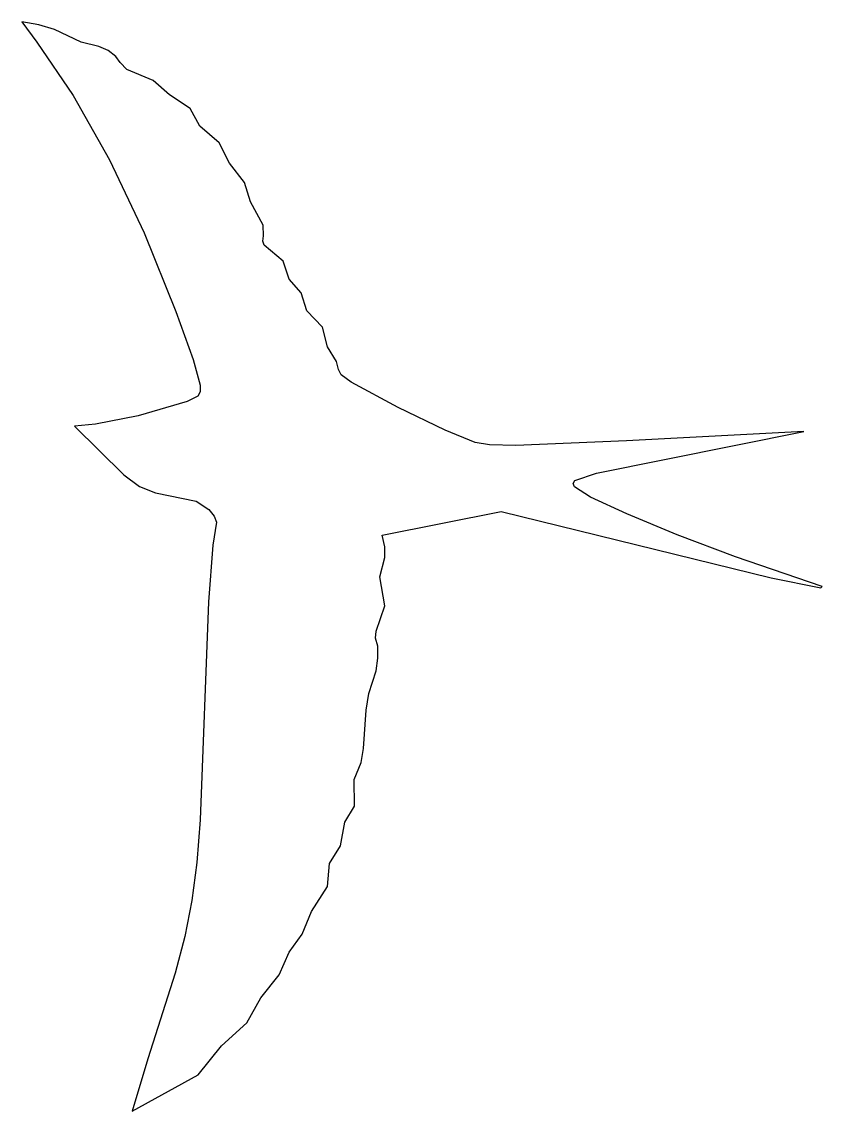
# Model space of a CAD drawing. Header units: millimetres. Extents: x -19.3 to 33, y -41.1 to 30.2.
import ezdxf

# ---------------------------------------------------------------- set-up
doc = ezdxf.new("R2010")
doc.units = ezdxf.units.MM
doc.layers.get('0').update_dxf_attribs({"linetype": 'CONTINUOUS'})

msp = doc.modelspace()

# ---------------------------------------------------------------- linework, layer by layer
msp.add_lwpolyline([(1.231, 7.966), (0.637, 8.943), (0.327, 10.229), (-0.709, 11.282), (-1.07, 12.463), (-1.869, 13.356), (-2.247, 14.535), (-3.505, 15.571), (-3.583, 15.85), (-3.532, 16.189), (-3.568, 16.893), (-4.4, 18.422), (-4.778, 19.682), (-5.76, 20.934), (-6.448, 22.271), (-7.711, 23.359), (-8.325, 24.53), (-9.677, 25.416), (-10.753, 26.344), (-12.475, 27.068), (-12.92, 27.532), (-13.185, 27.927), (-13.688, 28.302), (-14.3, 28.582), (-15.458, 28.854), (-17.2, 29.684), (-18.236, 29.993), (-19.339, 30.19), (-18.349, 28.86), (-15.973, 25.367), (-13.61, 21.154), (-11.347, 16.386), (-9.273, 11.24), (-8.144, 8.101), (-7.685, 6.432), (-7.689, 5.981), (-7.837, 5.696), (-8.538, 5.357), (-11.737, 4.43), (-14.532, 3.885), (-15.888, 3.744), (-12.675, 0.563), (-11.651, -0.192), (-10.591, -0.61), (-7.944, -1.164), (-7.123, -1.714), (-6.769, -2.132), (-6.622, -2.534), (-6.842, -4.034), (-7.145, -7.741), (-7.672, -22.004), (-7.9, -24.784), (-8.23, -27.269), (-8.689, -29.627), (-9.304, -32.025), (-11.111, -37.634), (-12.129, -41.056), (-7.807, -38.685), (-6.283, -36.785), (-4.629, -35.285), (-3.716, -33.633), (-2.512, -32.141), (-1.858, -30.653), (-1.013, -29.473), (-0.392, -28), (0.641, -26.368), (0.774, -24.846), (1.493, -23.702), (1.771, -22.161), (2.408, -21.1), (2.397, -19.37), (2.843, -18.256), (2.998, -17.328), (3.167, -14.837), (3.341, -13.739), (3.83, -12.254), (3.938, -11.429), (3.93, -10.647), (3.79, -10.114), (3.815, -9.658), (4.39, -7.996), (4.068, -6.11), (4.394, -4.841), (4.384, -4.147), (4.213, -3.383), (11.989, -1.827), (29.639, -6.169), (32.884, -6.834), (32.982, -6.731), (27.313, -4.797), (23.5, -3.357), (20.209, -1.997), (17.843, -0.892), (16.795, -0.215), (16.706, -0.003), (16.822, 0.195), (18.231, 0.681), (31.777, 3.388), (20.189, 2.783), (12.961, 2.483), (11.238, 2.517), (10.293, 2.67), (8.339, 3.487), (5.259, 4.962), (2.185, 6.619), (1.547, 7.105), (1.358, 7.449)], close=True)

doc.saveas('drawing.dxf')
